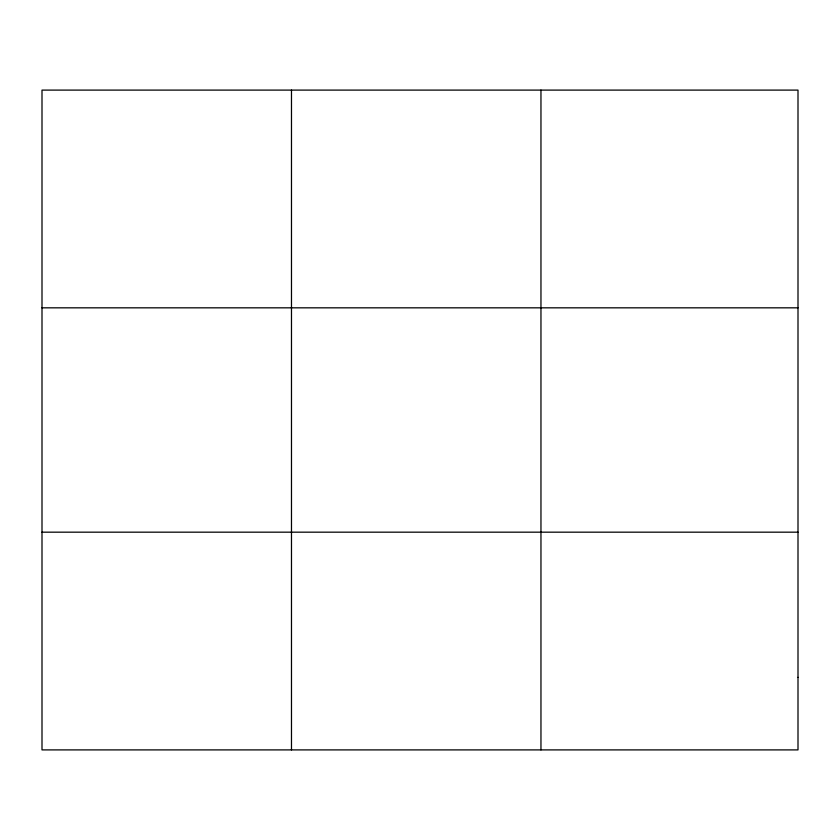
<?xml version="1.0" encoding="UTF-8"?>
<svg xmlns="http://www.w3.org/2000/svg" width="840" height="840" viewBox="0 0 840 840"><rect width="100%" height="100%" fill="white"/><g stroke="black" fill="none" stroke-linecap="round" stroke-linejoin="round"><path stroke-width="1.26" d="M291.48 749.9L291.48 90.101M540.96 749.9L540.96 90.101M42 307.829L798 307.829M42 532.172L798 532.172M798 677.324L798 749.9L42 749.9L42 90.101L798 90.101L798 677.324"/></g></svg>
